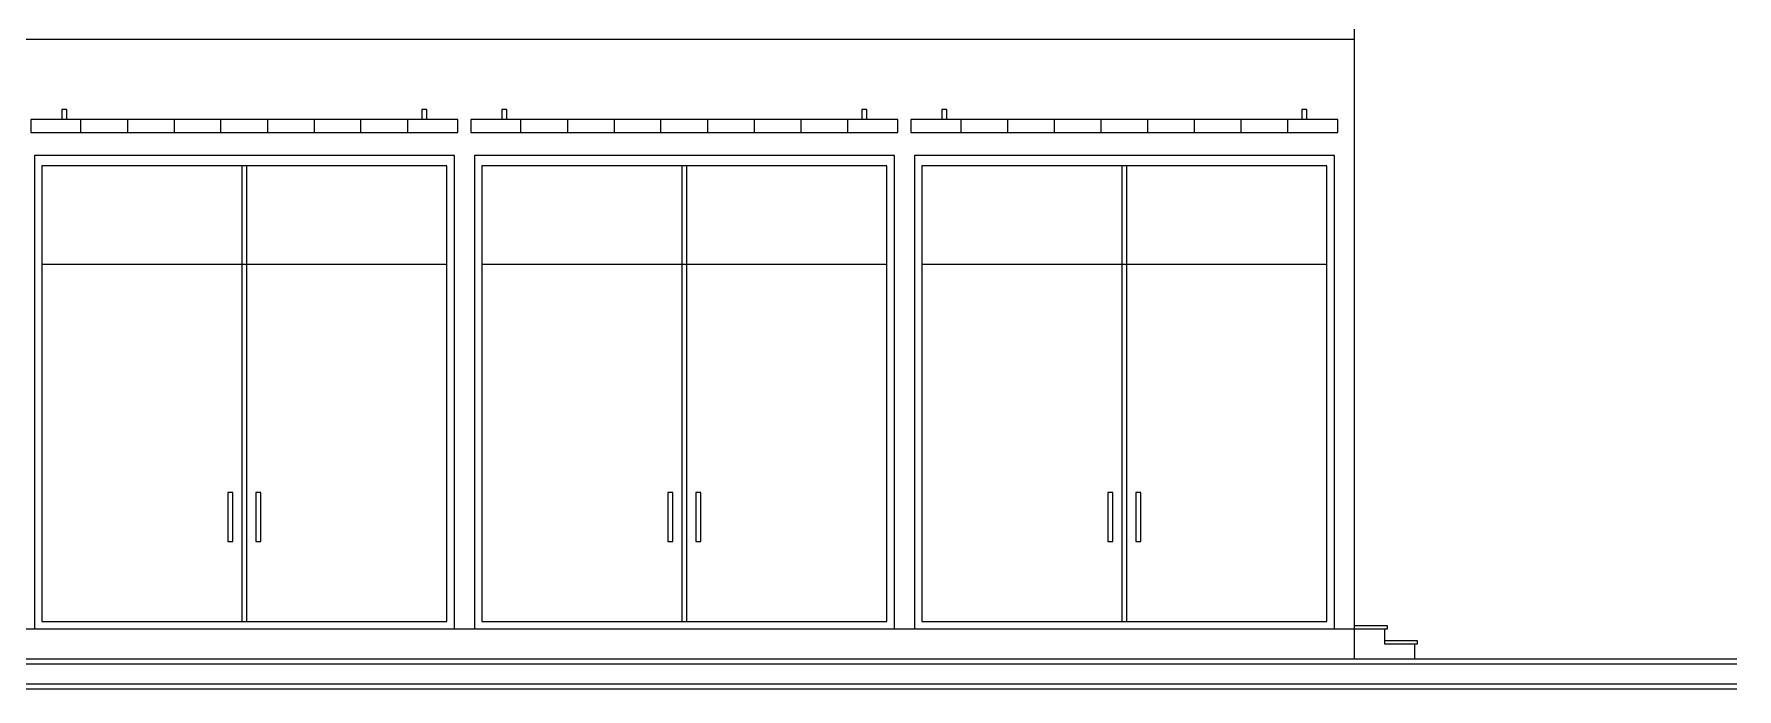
# Model space of a CAD drawing. Header units: inches. Extents: x 312.5 to 338.2, y 87.6 to 105.9.
# Drawn here: x 321.17 to 338.2, y 87.64 to 94.19 of the extents above; entities that cross this region are included whole.
import ezdxf

# ---------------------------------------------------------------- set-up
doc = ezdxf.new("R2010")
doc.units = ezdxf.units.IN
doc.header["$MEASUREMENT"] = 0
for name, color, linetype, lineweight in [('01_ORIGINAL_STRUCTURE', 7, 'CONTINUOUS', 25), ('02_ORIGINAL_OPENINGS', 7, 'CONTINUOUS', 25), ('04_SOLAR_SHADING', 7, 'CONTINUOUS', 25), ('07_MODERN_ENVELOPE', 7, 'CONTINUOUS', 25)]:
    doc.layers.add(name, color=color, linetype=linetype, lineweight=lineweight)

msp = doc.modelspace()

# ---------------------------------------------------------------- linework, layer by layer
at = {"layer": '01_ORIGINAL_STRUCTURE'}
for points in [[(316.875, 94.135), (334.375, 94.135)], [(334.375, 88.265), (334.375, 94.135)], [(321.074, 88.235), (321.175, 88.235)], [(321.175, 88.235), (325.375, 88.235)], [(325.375, 88.235), (325.575, 88.235)], [(325.575, 88.235), (329.775, 88.235)], [(329.775, 88.235), (329.975, 88.235)], [(329.975, 88.235), (334.175, 88.235)], [(334.175, 88.235), (334.375, 88.235)], [(334.375, 88.235), (334.375, 88.265)], [(334.675, 88.235), (334.705, 88.235), (334.705, 88.265), (334.375, 88.265)], [(334.375, 87.935), (334.375, 88.235)], [(334.375, 88.235), (334.675, 88.235)], [(334.675, 88.235), (334.675, 88.115)], [(334.975, 88.085), (335.005, 88.085), (335.005, 88.115), (334.675, 88.115)], [(334.675, 88.115), (334.675, 88.085), (334.975, 88.085)], [(334.975, 88.085), (334.975, 87.935)], [(312.453, 87.885), (338.2, 87.885)], [(316.875, 87.935), (334.375, 87.935)], [(334.375, 87.935), (334.975, 87.935)], [(334.975, 87.935), (338.2, 87.935)], [(312.453, 87.685), (338.2, 87.685)], [(312.453, 87.635), (338.2, 87.635)]]:
    msp.add_lwpolyline(points, dxfattribs=at)
at = {"layer": '02_ORIGINAL_OPENINGS'}
for points in [[(323.25, 92.867), (321.25, 92.867), (321.25, 91.884)], [(323.25, 92.867), (323.25, 91.884)], [(323.3, 92.867), (323.25, 92.867)], [(323.3, 91.884), (323.3, 92.867)], [(325.3, 91.884), (325.3, 92.867), (323.3, 92.867)], [(327.65, 92.867), (325.65, 92.867), (325.65, 91.884)], [(327.65, 92.867), (327.65, 91.884)], [(327.7, 92.867), (327.65, 92.867)], [(327.7, 91.884), (327.7, 92.867)], [(329.7, 91.884), (329.7, 92.867), (327.7, 92.867)], [(332.05, 92.867), (330.05, 92.867), (330.05, 91.884)], [(332.05, 92.867), (332.05, 91.884)], [(332.1, 92.867), (332.05, 92.867)], [(332.1, 91.884), (332.1, 92.867)], [(334.1, 91.884), (334.1, 92.867), (332.1, 92.867)], [(321.25, 91.884), (323.25, 91.884)], [(321.25, 91.884), (321.25, 88.31), (323.25, 88.31)], [(323.25, 91.884), (323.25, 88.31)], [(323.25, 91.884), (323.3, 91.884)], [(323.3, 88.31), (325.3, 88.31), (325.3, 91.884)], [(323.3, 88.31), (323.3, 91.884)], [(323.3, 91.884), (325.3, 91.884)], [(325.65, 91.884), (327.65, 91.884)], [(325.65, 91.884), (325.65, 88.31), (327.65, 88.31)], [(327.65, 91.884), (327.65, 88.31)], [(327.65, 91.884), (327.7, 91.884)], [(327.7, 88.31), (329.7, 88.31), (329.7, 91.884)], [(327.7, 88.31), (327.7, 91.884)], [(327.7, 91.884), (329.7, 91.884)], [(330.05, 91.884), (332.05, 91.884)], [(330.05, 91.884), (330.05, 88.31), (332.05, 88.31)], [(332.05, 91.884), (332.05, 88.31)], [(332.05, 91.884), (332.1, 91.884)], [(332.1, 88.31), (334.1, 88.31), (334.1, 91.884)], [(332.1, 88.31), (332.1, 91.884)], [(332.1, 91.884), (334.1, 91.884)], [(323.25, 88.31), (323.3, 88.31)], [(327.65, 88.31), (327.7, 88.31)], [(332.05, 88.31), (332.1, 88.31)]]:
    msp.add_lwpolyline(points, dxfattribs=at)
for points in [[(323.11, 89.11), (323.16, 89.11), (323.16, 89.6), (323.11, 89.6)], [(323.39, 89.11), (323.44, 89.11), (323.44, 89.6), (323.39, 89.6)], [(327.51, 89.11), (327.56, 89.11), (327.56, 89.6), (327.51, 89.6)], [(327.79, 89.11), (327.84, 89.11), (327.84, 89.6), (327.79, 89.6)], [(331.91, 89.11), (331.96, 89.11), (331.96, 89.6), (331.91, 89.6)], [(332.19, 89.11), (332.24, 89.11), (332.24, 89.6), (332.19, 89.6)]]:
    msp.add_lwpolyline(points, close=True, dxfattribs=at)
at = {"layer": '04_SOLAR_SHADING'}
for points in [[(321.45, 93.33), (321.14, 93.33), (321.14, 93.2), (321.641, 93.2)], [(321.5, 93.33), (321.5, 93.43), (321.45, 93.43), (321.45, 93.33)], [(321.5, 93.33), (321.45, 93.33)], [(321.641, 93.33), (321.5, 93.33)], [(321.641, 93.2), (321.641, 93.33)], [(322.108, 93.33), (321.641, 93.33)], [(322.108, 93.2), (322.108, 93.33)], [(322.575, 93.33), (322.108, 93.33)], [(322.575, 93.2), (322.575, 93.33)], [(323.041, 93.33), (322.575, 93.33)], [(323.041, 93.2), (323.041, 93.33)], [(323.508, 93.33), (323.041, 93.33)], [(323.508, 93.2), (323.508, 93.33)], [(323.975, 93.33), (323.508, 93.33)], [(323.975, 93.2), (323.975, 93.33)], [(324.441, 93.33), (323.975, 93.33)], [(324.441, 93.2), (324.441, 93.33)], [(324.908, 93.33), (324.441, 93.33)], [(324.908, 93.2), (325.41, 93.2), (325.41, 93.33), (325.1, 93.33)], [(324.908, 93.2), (324.908, 93.33)], [(325.05, 93.33), (324.908, 93.33)], [(325.1, 93.33), (325.1, 93.43), (325.05, 93.43), (325.05, 93.33)], [(325.1, 93.33), (325.05, 93.33)], [(325.85, 93.33), (325.54, 93.33), (325.54, 93.2), (326.041, 93.2)], [(325.9, 93.33), (325.9, 93.43), (325.85, 93.43), (325.85, 93.33)], [(325.9, 93.33), (325.85, 93.33)], [(326.041, 93.33), (325.9, 93.33)], [(326.041, 93.2), (326.041, 93.33)], [(326.508, 93.33), (326.041, 93.33)], [(326.508, 93.2), (326.508, 93.33)], [(326.975, 93.33), (326.508, 93.33)], [(326.975, 93.2), (326.975, 93.33)], [(327.441, 93.33), (326.975, 93.33)], [(327.441, 93.2), (327.441, 93.33)], [(327.908, 93.33), (327.441, 93.33)], [(327.908, 93.2), (327.908, 93.33)], [(328.375, 93.33), (327.908, 93.33)], [(328.375, 93.2), (328.375, 93.33)], [(328.841, 93.33), (328.375, 93.33)], [(328.841, 93.2), (328.841, 93.33)], [(329.308, 93.33), (328.841, 93.33)], [(329.308, 93.2), (329.81, 93.2), (329.81, 93.33), (329.5, 93.33)], [(329.308, 93.2), (329.308, 93.33)], [(329.45, 93.33), (329.308, 93.33)], [(329.5, 93.33), (329.5, 93.43), (329.45, 93.43), (329.45, 93.33)], [(329.5, 93.33), (329.45, 93.33)], [(330.25, 93.33), (329.94, 93.33), (329.94, 93.2), (330.441, 93.2)], [(330.3, 93.33), (330.3, 93.43), (330.25, 93.43), (330.25, 93.33)], [(330.3, 93.33), (330.25, 93.33)], [(330.441, 93.33), (330.3, 93.33)], [(330.441, 93.2), (330.441, 93.33)], [(330.908, 93.33), (330.441, 93.33)], [(330.908, 93.2), (330.908, 93.33)], [(331.375, 93.33), (330.908, 93.33)], [(331.375, 93.2), (331.375, 93.33)], [(331.841, 93.33), (331.375, 93.33)], [(331.841, 93.2), (331.841, 93.33)], [(332.308, 93.33), (331.841, 93.33)], [(332.308, 93.2), (332.308, 93.33)], [(332.775, 93.33), (332.308, 93.33)], [(332.775, 93.2), (332.775, 93.33)], [(333.241, 93.33), (332.775, 93.33)], [(333.241, 93.2), (333.241, 93.33)], [(333.708, 93.33), (333.241, 93.33)], [(333.708, 93.2), (334.21, 93.2), (334.21, 93.33), (333.9, 93.33)], [(333.708, 93.2), (333.708, 93.33)], [(333.85, 93.33), (333.708, 93.33)], [(333.9, 93.33), (333.9, 93.43), (333.85, 93.43), (333.85, 93.33)], [(333.9, 93.33), (333.85, 93.33)], [(321.641, 93.2), (322.108, 93.2)], [(322.108, 93.2), (322.575, 93.2)], [(322.575, 93.2), (323.041, 93.2)], [(323.041, 93.2), (323.508, 93.2)], [(323.508, 93.2), (323.975, 93.2)], [(323.975, 93.2), (324.441, 93.2)], [(324.441, 93.2), (324.908, 93.2)], [(326.041, 93.2), (326.508, 93.2)], [(326.508, 93.2), (326.975, 93.2)], [(326.975, 93.2), (327.441, 93.2)], [(327.441, 93.2), (327.908, 93.2)], [(327.908, 93.2), (328.375, 93.2)], [(328.375, 93.2), (328.841, 93.2)], [(328.841, 93.2), (329.308, 93.2)], [(330.441, 93.2), (330.908, 93.2)], [(330.908, 93.2), (331.375, 93.2)], [(331.375, 93.2), (331.841, 93.2)], [(331.841, 93.2), (332.308, 93.2)], [(332.308, 93.2), (332.775, 93.2)], [(332.775, 93.2), (333.241, 93.2)], [(333.241, 93.2), (333.708, 93.2)]]:
    msp.add_lwpolyline(points, dxfattribs=at)
at = {"layer": '07_MODERN_ENVELOPE'}
for points in [[(334.375, 94.135), (334.375, 94.235)], [(325.375, 88.235), (325.375, 92.97), (321.175, 92.97), (321.175, 88.235)], [(329.775, 88.235), (329.775, 92.97), (325.575, 92.97), (325.575, 88.235)], [(334.175, 88.235), (334.175, 92.97), (329.975, 92.97), (329.975, 88.235)]]:
    msp.add_lwpolyline(points, dxfattribs=at)

doc.saveas('drawing.dxf')
